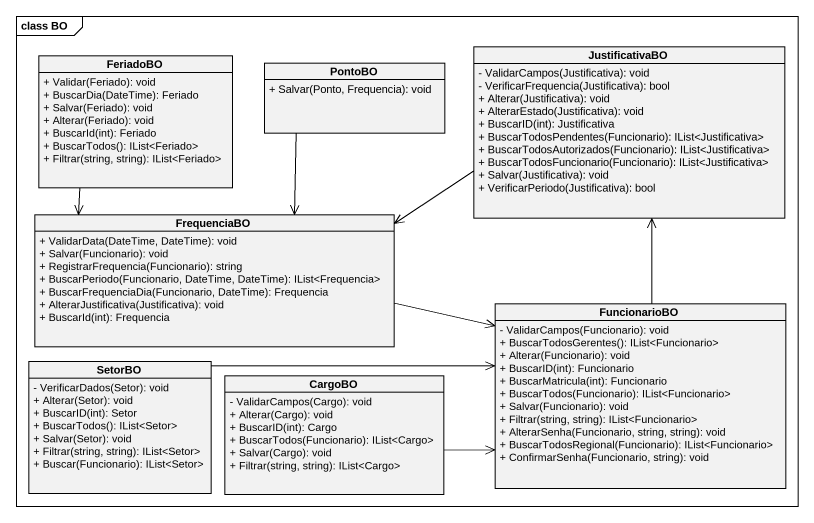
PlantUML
@startuml
mainframe class BO
hide circle
hide empty members
skinparam classAttributeIconSize 0
class FeriadoBO {
  + Validar(Feriado): void
  + BuscarDia(DateTime): Feriado
  + Salvar(Feriado): void
  + Alterar(Feriado): void
  + BuscarId(int): Feriado
  + BuscarTodos(): IList<Feriado>
  + Filtrar(string, string): IList<Feriado>
}
class JustificativaBO {
  - ValidarCampos(Justificativa): void
  - VerificarFrequencia(Justificativa): bool
  + Alterar(Justificativa): void
  + AlterarEstado(Justificativa): void
  + BuscarID(int): Justificativa
  + BuscarTodosPendentes(Funcionario): IList<Justificativa>
  + BuscarTodosAutorizados(Funcionario): IList<Justificativa>
  + BuscarTodosFuncionario(Funcionario): IList<Justificativa>
  + Salvar(Justificativa): void
  + VerificarPeriodo(Justificativa): bool
}
class PontoBO {
  + Salvar(Ponto, Frequencia): void
}
class FrequenciaBO {
  + ValidarData(DateTime, DateTime): void
  + Salvar(Funcionario): void
  + RegistrarFrequencia(Funcionario): string
  + BuscarPeriodo(Funcionario, DateTime, DateTime): IList<Frequencia>
  + BuscarFrequenciaDia(Funcionario, DateTime): Frequencia
  + AlterarJustificativa(Justificativa): void
  + BuscarId(int): Frequencia
}
class FuncionarioBO {
  - ValidarCampos(Funcionario): void
  + BuscarTodosGerentes(): IList<Funcionario>
  + Alterar(Funcionario): void
  + BuscarID(int): Funcionario
  + BuscarMatricula(int): Funcionario
  + BuscarTodos(Funcionario): IList<Funcionario>
  + Salvar(Funcionario): void
  + Filtrar(string, string): IList<Funcionario>
  + AlterarSenha(Funcionario, string, string): void
  + BuscarTodosRegional(Funcionario): IList<Funcionario>
  + ConfirmarSenha(Funcionario, string): void
}
class SetorBO {
  - VerificarDados(Setor): void
  + Alterar(Setor): void
  + BuscarID(int): Setor
  + BuscarTodos(): IList<Setor>
  + Salvar(Setor): void
  + Filtrar(string, string): IList<Setor>
  + Buscar(Funcionario): IList<Setor>
}
class CargoBO {
  - ValidarCampos(Cargo): void
  + Alterar(Cargo): void
  + BuscarID(int): Cargo
  + BuscarTodos(Funcionario): IList<Cargo>
  + Salvar(Cargo): void
  + Filtrar(string, string): IList<Cargo>
}
FeriadoBO --> FrequenciaBO
JustificativaBO -left-> FrequenciaBO
PontoBO --> FrequenciaBO
FrequenciaBO -right-> FuncionarioBO
FuncionarioBO -up-> JustificativaBO
SetorBO -right-> FuncionarioBO
CargoBO -right-> FuncionarioBO
@enduml
